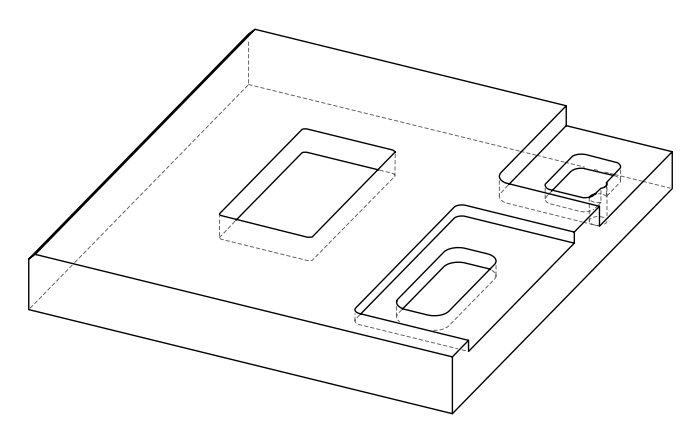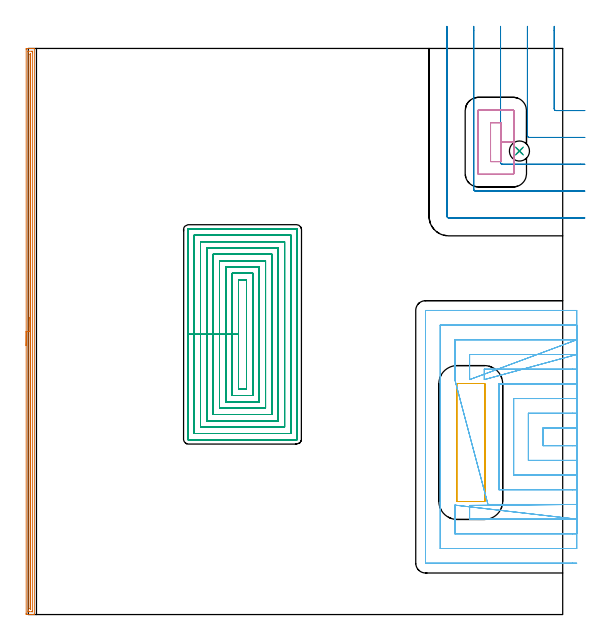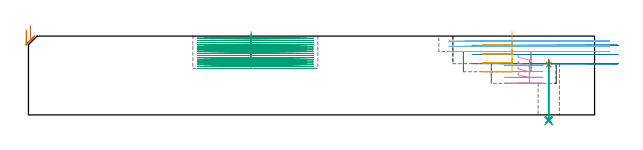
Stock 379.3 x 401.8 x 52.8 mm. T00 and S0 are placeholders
(PLAN: 9 operations, 8 tool changes, 125.8 min)
(1 AREA_MILL | FG_CHAMFER_SURFACE | UGT0205_001 | 9.79 min | 6758 mm3)
(2 MILL_CORNER_NOTCH_RECTANGULAR | CORNER_NOTCH_RECTANGULAR | UGT0201_109 | Follow Part, ap 6.35, ae 75% | 5.12 min | 232729 mm3)
(3 MILL_RECTANGULAR_POCKET | POCKET_RECTANGULAR_STRAIGHT | UGT0201_014 | Follow Part, ap 1.5, ae 75% | 86.09 min | 282597 mm3)
(4 MILL_RECTANGULAR_POCKET_1 | POCKET_RECTANGULAR_STRAIGHT_1 | UGT0201_100 | Follow Part, ap 4.5, ae 75% | 2.21 min | 35263 mm3)
(5 MILL_RECTANGULAR_POCKET_2 | POCKET_RECTANGULAR_STRAIGHT_2 | UGT0201_109 | Follow Part, ap 6.35, ae 75% | 2.23 min | 114770 mm3)
(6 MILL_SLOT | SLOT_PARTIAL_RECTANGULAR | UGT0201_131 | Follow Part, ap 3.475, ae 75% | 19.94 min | 158031 mm3)
(7 SPOT_DRILL | STEP1HOLE | NXT0321_9005460120000 | 0.03 min | 0 mm3)
(8 DRILL_THROUGH_HOLE_INTO_CENTER | STEP1HOLE | NXT0301_062 | 0.16 min | 1342 mm3)
(9 DRILL_TO_ENLARGE_THROUGH_HOLE | STEP1HOLE | NXT0301_105 | 0.17 min | 2187 mm3)
(TOOL UGT0205_001 | Chamfer Mill 20 x 3 x 45 deg. | D20 FL50 Z2)
(TOOL UGT0201_109 | End Mill 25.4 mm | D25.4 FL25 Z2)
(TOOL UGT0201_014 | End mill 6 mm | D6 FL24 Z4)
(TOOL UGT0201_100 | End Mill 18 mm | D18 FL22 Z2)
(TOOL UGT0201_131 | Carbide End Mill 13.9 | D13.9 FL30 Z4)
(TOOL NXT0321_9005460120000 | NC Spot Drill, 142deg, 12mm, Carbide, Uncoated | D12 PA142 FL30 Z2)
(TOOL NXT0301_062 | Carbide Drill 9.1mm [860.1-0910-027A1-MM 2214] | D9.1 PA140 FL47 Z2)
(TOOL NXT0301_105 | Carbide Drill 14.25mm [860.1-1425-071A1-MM 2214] | D14.25 PA140 FL83 Z2)
(OP 1 AREA_MILL)
G17 G21 G94 G90
T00 M6
G54
G17 G0 G90 X-1.5 Y190.9 S1061 M3
G43 Z62.8 H0
Z57.
G94 G1 Y190.938 Z56.128 F250.
Y191.052 Z55.264
Y191.241 Z54.412
Y191.503 Z53.58
Y191.837 Z52.774
Y192.24 Z52.
Y192.708 Z51.264
Y193.24 Z50.572
Y193.829 Z49.929
Y194.472 Z49.34
Y195.164 Z48.809
Y195.9 Z48.34
Y196.674 Z47.937
Y197.48 Z47.603
Y198.312 Z47.341
Y199.164 Z47.152
Y200.028 Z47.038
Y200.9 Z47.
Y401.172
X-1.498 Y401.468
X-1.494 Y401.79 Z47.003
X-1.21 Y401.8 Z47.287
X1.4 Z49.894
X1.918 Z50.414
X2.27 Z50.766
X2.788 Z51.284
X3.14 Z51.635
X3.845 Z52.344
X4.065 Z52.565
X4.184 Y401.798 Z52.676
X4.297 Y401.79 Z52.788
X4.3 Y401.619 Z52.8
Y0.181
X4.297 Y0.01 Z52.788
X4.184 Y0.002 Z52.676
X4.065 Y0. Z52.564
X3.845 Z52.344
X3.14 Z51.635
X1.918 Z50.414
X1.4 Z49.894
X0.789 Z49.284
X-1.104 Z47.392
X-1.21 Y0.002 Z47.287
X-1.494 Y0.01 Z47.003
X-1.498 Y0.332 Z47.
X-1.5 Y0.628
Y0.926
Y200.9
X-0.086 Z48.414
X-0.085 Y399.384 Z48.415
X-0.083 Y399.7 Z48.417
X-0.081 Y399.778 Z48.419
X-0.079 Y399.789 Z48.421
X-0.058 Y399.793 Z48.442
X-0.01 Y399.797 Z48.49
X0.125 Y399.8 Z48.625
X2.27 Y399.799 Z50.77
X2.737 Y399.798 Z51.237
X2.856 Y399.791 Z51.356
X2.879 Y399.789 Z51.379
X2.881 Y399.747 Z51.381
X2.884 Y399.647 Z51.384
X2.885 Y399.384 Z51.385
X2.886 Y398.751 Z51.386
X2.885 Y2.416 Z51.385
X2.883 Y2.1 Z51.383
X2.881 Y2.022 Z51.381
X2.879 Y2.011 Z51.379
X2.858 Y2.007 Z51.358
X2.81 Y2.003 Z51.31
X2.675 Y2. Z51.175
X0.53 Z49.03
X0.063 Y2.002 Z48.563
X-0.056 Y2.009 Z48.444
X-0.079 Y2.011 Z48.421
X-0.081 Y2.053 Z48.419
X-0.084 Y2.153 Z48.416
X-0.085 Y2.416 Z48.415
X-0.086 Y3.049 Z48.414
Y200.9
X1.328 Z49.828
X1.329 Y397.668 Z49.829
X1.332 Y397.742 Z49.832
X1.335 Y397.784 Z49.835
X1.352 Y397.79 Z49.852
X1.4 Y397.792 Z49.9
X1.46 Y397.79 Z49.96
X1.467 Y397.669 Z49.967
X1.47 Y397.596 Z49.97
X1.471 Y397.522 Z49.971
Y4.132
X1.468 Y4.058 Z49.968
X1.465 Y4.016 Z49.965
X1.448 Y4.01 Z49.948
X1.4 Y4.008 Z49.9
X1.34 Y4.01 Z49.84
X1.333 Y4.131 Z49.833
X1.33 Y4.204 Z49.83
X1.329 Y4.278 Z49.829
X1.328 Y200.9 Z49.828
Y201.772 Z49.867
Y202.636 Z49.98
Y203.488 Z50.169
Y204.32 Z50.432
Y205.126 Z50.765
Y205.9 Z51.168
Y206.636 Z51.637
Y207.328 Z52.168
Y207.971 Z52.757
Y208.56 Z53.401
Y209.092 Z54.093
Y209.56 Z54.828
Y209.963 Z55.602
Y210.297 Z56.408
Y210.559 Z57.24
Y210.748 Z58.092
Y210.862 Z58.957
Y210.9 Z59.828
G0 Z62.8
M5
M2
(OP 2 MILL_CORNER_NOTCH_RECTANGULAR)
G17 G21 G94 G90
T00 M6
G54
G17 G0 G90 X373.3 Y417.5 S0 M3
G43 Z62.8 H0
Z46.633
G94 G1 Y414.5 F250.
Y358.963 F500.
G3 X374.563 Y357.7 R1.27
G1 X392.
X395. F250.
G0 Z62.8
X354.25 Y417.5
Z46.633
G1 Y414.5
Y339.914 F500.
G3 X355.514 Y338.65 R1.27
G1 X392.
X395. F250.
G0 Z62.8
X335.2 Y417.5
Z46.633
G1 Y414.5
Y320.864 F500.
G3 X336.464 Y319.6 R1.27
G1 X392.
X395. F250.
G0 Z62.8
X316.15 Y417.5
Z46.633
G1 Y414.5
Y301.814 F500.
G3 X317.414 Y300.55 R1.27
G1 X392.
X395. F250.
G0 Z62.8
X297.1 Y417.5
Z46.633
G1 Y414.5
Y282.8 F500.
G3 X298.4 Y281.5 R1.3
G1 X392.
X395. F250.
G0 Z62.8
X373.3 Y417.5
Z40.467
G1 Y414.5
Y358.963 F500.
G3 X374.563 Y357.7 R1.27
G1 X392.
X395. F250.
G0 Z62.8
X354.25 Y417.5
Z40.467
G1 Y414.5
Y339.914 F500.
G3 X355.514 Y338.65 R1.27
G1 X392.
X395. F250.
G0 Z62.8
X335.2 Y417.5
Z40.467
G1 Y414.5
Y320.864 F500.
G3 X336.464 Y319.6 R1.27
G1 X392.
X395. F250.
G0 Z62.8
X316.15 Y417.5
Z40.467
G1 Y414.5
Y301.814 F500.
G3 X317.414 Y300.55 R1.27
G1 X392.
X395. F250.
G0 Z62.8
X297.1 Y417.5
Z40.467
G1 Y414.5
Y282.8 F500.
G3 X298.4 Y281.5 R1.3
G1 X392.
X395. F250.
G0 Z62.8
X373.3 Y417.5
Z34.3
G1 Y414.5
Y358.963 F500.
G3 X374.563 Y357.7 R1.27
G1 X392.
X395. F250.
G0 Z62.8
X354.25 Y417.5
Z34.3
G1 Y414.5
Y339.914 F500.
G3 X355.514 Y338.65 R1.27
G1 X392.
X395. F250.
G0 Z62.8
X335.2 Y417.5
Z34.3
G1 Y414.5
Y320.864 F500.
G3 X336.464 Y319.6 R1.27
G1 X392.
X395. F250.
G0 Z62.8
X316.15 Y417.5
Z34.3
G1 Y414.5
Y301.814 F500.
G3 X317.414 Y300.55 R1.27
G1 X392.
X395. F250.
G0 Z62.8
X297.1 Y417.5
Z34.3
G1 Y414.5
Y282.8 F500.
G3 X298.4 Y281.5 R1.3
G1 X392.
X395. F250.
G0 Z62.8
M5
M2
(OP 3 MILL_RECTANGULAR_POCKET)
G17 G21 G94 G90
T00 M6
G54
G17 G0 G90 X149.2 Y215.445 S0 M3
G43 Z62.8 H0
Z55.8
G94 G1 Y198.85 Z51.353 F250.
Y160. F500.
X154.9
Y237.7
X149.2
Y198.85
X144.7
Y155.5
X159.4
Y242.2
X144.7
Y198.85
X140.2
Y151.
X163.9
Y246.7
X140.2
Y198.85
X135.7
Y146.5
X168.4
Y251.2
X135.7
Y198.85
X131.2
Y142.
X172.9
Y255.7
X131.2
Y198.85
X126.7
Y137.5
X177.4
Y260.2
X126.7
Y198.85
X122.2
Y133.
X181.9
Y264.7
X122.2
Y198.85
X117.7
Y128.5
X186.4
Y269.2
X117.7
Y198.85
X113.2
Y124.5
G3 X113.7 Y124. R0.5
G1 X190.4
G3 X190.9 Y124.5 R0.5
G1 Y273.2
G3 X190.4 Y273.7 R0.5
G1 X113.7
G3 X113.2 Y273.2 R0.5
G1 Y198.85
Y197.85
G0 X149.2 Y215.445 Z54.353
G1 Y198.85 Z49.907 F250.
Y160. F500.
X154.9
Y237.7
X149.2
Y198.85
X144.7
Y155.5
X159.4
Y242.2
X144.7
Y198.85
X140.2
Y151.
X163.9
Y246.7
X140.2
Y198.85
X135.7
Y146.5
X168.4
Y251.2
X135.7
Y198.85
X131.2
Y142.
X172.9
Y255.7
X131.2
Y198.85
X126.7
Y137.5
X177.4
Y260.2
X126.7
Y198.85
X122.2
Y133.
X181.9
Y264.7
X122.2
Y198.85
X117.7
Y128.5
X186.4
Y269.2
X117.7
Y198.85
X113.2
Y124.5
G3 X113.7 Y124. R0.5
G1 X190.4
G3 X190.9 Y124.5 R0.5
G1 Y273.2
G3 X190.4 Y273.7 R0.5
G1 X113.7
G3 X113.2 Y273.2 R0.5
G1 Y198.85
Y197.85
G0 X149.2 Y215.445 Z52.907
G1 Y198.85 Z48.46 F250.
Y160. F500.
X154.9
Y237.7
X149.2
Y198.85
X144.7
Y155.5
X159.4
Y242.2
X144.7
Y198.85
X140.2
Y151.
X163.9
Y246.7
X140.2
Y198.85
X135.7
Y146.5
X168.4
Y251.2
X135.7
Y198.85
X131.2
Y142.
X172.9
Y255.7
X131.2
Y198.85
X126.7
Y137.5
X177.4
Y260.2
X126.7
Y198.85
X122.2
Y133.
X181.9
Y264.7
X122.2
Y198.85
X117.7
Y128.5
X186.4
Y269.2
X117.7
Y198.85
X113.2
Y124.5
G3 X113.7 Y124. R0.5
G1 X190.4
G3 X190.9 Y124.5 R0.5
G1 Y273.2
G3 X190.4 Y273.7 R0.5
G1 X113.7
G3 X113.2 Y273.2 R0.5
G1 Y198.85
Y197.85
G0 X149.2 Y215.445 Z51.46
G1 Y198.85 Z47.013 F250.
Y160. F500.
X154.9
Y237.7
X149.2
Y198.85
X144.7
Y155.5
X159.4
Y242.2
X144.7
Y198.85
X140.2
Y151.
X163.9
Y246.7
X140.2
Y198.85
X135.7
Y146.5
X168.4
Y251.2
X135.7
Y198.85
X131.2
Y142.
X172.9
Y255.7
X131.2
Y198.85
X126.7
Y137.5
X177.4
Y260.2
X126.7
Y198.85
X122.2
Y133.
X181.9
Y264.7
X122.2
Y198.85
X117.7
Y128.5
X186.4
Y269.2
X117.7
Y198.85
X113.2
Y124.5
G3 X113.7 Y124. R0.5
G1 X190.4
G3 X190.9 Y124.5 R0.5
G1 Y273.2
G3 X190.4 Y273.7 R0.5
G1 X113.7
G3 X113.2 Y273.2 R0.5
G1 Y198.85
Y197.85
G0 X149.2 Y215.445 Z50.013
G1 Y198.85 Z45.567 F250.
Y160. F500.
X154.9
Y237.7
X149.2
Y198.85
X144.7
Y155.5
X159.4
Y242.2
X144.7
Y198.85
X140.2
Y151.
X163.9
Y246.7
X140.2
Y198.85
X135.7
Y146.5
X168.4
Y251.2
X135.7
Y198.85
X131.2
Y142.
X172.9
Y255.7
X131.2
Y198.85
X126.7
Y137.5
X177.4
Y260.2
X126.7
Y198.85
X122.2
Y133.
X181.9
Y264.7
X122.2
Y198.85
X117.7
Y128.5
X186.4
Y269.2
X117.7
Y198.85
X113.2
Y124.5
G3 X113.7 Y124. R0.5
G1 X190.4
G3 X190.9 Y124.5 R0.5
G1 Y273.2
G3 X190.4 Y273.7 R0.5
G1 X113.7
G3 X113.2 Y273.2 R0.5
G1 Y198.85
Y197.85
G0 X149.2 Y215.445 Z48.567
G1 Y198.85 Z44.12 F250.
Y160. F500.
X154.9
Y237.7
X149.2
Y198.85
X144.7
Y155.5
X159.4
Y242.2
X144.7
Y198.85
X140.2
Y151.
X163.9
Y246.7
X140.2
Y198.85
X135.7
Y146.5
X168.4
Y251.2
X135.7
Y198.85
X131.2
Y142.
X172.9
Y255.7
X131.2
Y198.85
X126.7
Y137.5
X177.4
Y260.2
X126.7
Y198.85
X122.2
Y133.
X181.9
Y264.7
X122.2
Y198.85
X117.7
Y128.5
X186.4
Y269.2
X117.7
Y198.85
X113.2
Y124.5
G3 X113.7 Y124. R0.5
G1 X190.4
G3 X190.9 Y124.5 R0.5
G1 Y273.2
G3 X190.4 Y273.7 R0.5
G1 X113.7
G3 X113.2 Y273.2 R0.5
G1 Y198.85
Y197.85
G0 X149.2 Y215.445 Z47.12
G1 Y198.85 Z42.673 F250.
Y160. F500.
X154.9
Y237.7
X149.2
Y198.85
X144.7
Y155.5
X159.4
Y242.2
X144.7
Y198.85
X140.2
Y151.
X163.9
Y246.7
X140.2
Y198.85
X135.7
Y146.5
X168.4
Y251.2
X135.7
Y198.85
X131.2
Y142.
X172.9
Y255.7
X131.2
Y198.85
X126.7
Y137.5
X177.4
Y260.2
X126.7
Y198.85
X122.2
Y133.
X181.9
Y264.7
X122.2
Y198.85
X117.7
Y128.5
X186.4
Y269.2
X117.7
Y198.85
X113.2
Y124.5
G3 X113.7 Y124. R0.5
G1 X190.4
G3 X190.9 Y124.5 R0.5
G1 Y273.2
G3 X190.4 Y273.7 R0.5
G1 X113.7
G3 X113.2 Y273.2 R0.5
G1 Y198.85
Y197.85
G0 X149.2 Y215.445 Z45.673
G1 Y198.85 Z41.227 F250.
Y160. F500.
X154.9
Y237.7
X149.2
Y198.85
X144.7
Y155.5
X159.4
Y242.2
X144.7
Y198.85
X140.2
Y151.
X163.9
Y246.7
X140.2
Y198.85
X135.7
Y146.5
X168.4
Y251.2
X135.7
Y198.85
X131.2
Y142.
X172.9
Y255.7
X131.2
Y198.85
X126.7
Y137.5
X177.4
Y260.2
X126.7
Y198.85
X122.2
Y133.
X181.9
Y264.7
X122.2
Y198.85
X117.7
Y128.5
X186.4
Y269.2
X117.7
Y198.85
X113.2
Y124.5
G3 X113.7 Y124. R0.5
G1 X190.4
G3 X190.9 Y124.5 R0.5
G1 Y273.2
G3 X190.4 Y273.7 R0.5
G1 X113.7
G3 X113.2 Y273.2 R0.5
G1 Y198.85
Y197.85
G0 X149.2 Y215.445 Z44.227
G1 Y198.85 Z39.78 F250.
Y160. F500.
X154.9
Y237.7
X149.2
Y198.85
X144.7
Y155.5
X159.4
Y242.2
X144.7
Y198.85
X140.2
Y151.
X163.9
Y246.7
X140.2
Y198.85
X135.7
Y146.5
X168.4
Y251.2
X135.7
Y198.85
X131.2
Y142.
X172.9
Y255.7
X131.2
Y198.85
X126.7
Y137.5
X177.4
Y260.2
X126.7
Y198.85
X122.2
Y133.
X181.9
Y264.7
X122.2
Y198.85
X117.7
Y128.5
X186.4
Y269.2
X117.7
Y198.85
X113.2
Y124.5
G3 X113.7 Y124. R0.5
G1 X190.4
G3 X190.9 Y124.5 R0.5
G1 Y273.2
G3 X190.4 Y273.7 R0.5
G1 X113.7
G3 X113.2 Y273.2 R0.5
G1 Y198.85
Y197.85
G0 X149.2 Y215.445 Z42.78
G1 Y198.85 Z38.333 F250.
Y160. F500.
X154.9
Y237.7
X149.2
Y198.85
X144.7
Y155.5
X159.4
Y242.2
X144.7
Y198.85
X140.2
Y151.
X163.9
Y246.7
X140.2
Y198.85
X135.7
Y146.5
X168.4
Y251.2
X135.7
Y198.85
X131.2
Y142.
X172.9
Y255.7
X131.2
Y198.85
X126.7
Y137.5
X177.4
Y260.2
X126.7
Y198.85
X122.2
Y133.
X181.9
Y264.7
X122.2
Y198.85
X117.7
Y128.5
X186.4
Y269.2
X117.7
Y198.85
X113.2
Y124.5
G3 X113.7 Y124. R0.5
G1 X190.4
G3 X190.9 Y124.5 R0.5
G1 Y273.2
G3 X190.4 Y273.7 R0.5
G1 X113.7
G3 X113.2 Y273.2 R0.5
G1 Y198.85
Y197.85
G0 X149.2 Y215.445 Z41.333
G1 Y198.85 Z36.887 F250.
Y160. F500.
X154.9
Y237.7
X149.2
Y198.85
X144.7
Y155.5
X159.4
Y242.2
X144.7
Y198.85
X140.2
Y151.
X163.9
Y246.7
X140.2
Y198.85
X135.7
Y146.5
X168.4
Y251.2
X135.7
Y198.85
X131.2
Y142.
X172.9
Y255.7
X131.2
Y198.85
X126.7
Y137.5
X177.4
Y260.2
X126.7
Y198.85
X122.2
Y133.
X181.9
Y264.7
X122.2
Y198.85
X117.7
Y128.5
X186.4
Y269.2
X117.7
Y198.85
X113.2
Y124.5
G3 X113.7 Y124. R0.5
G1 X190.4
G3 X190.9 Y124.5 R0.5
G1 Y273.2
G3 X190.4 Y273.7 R0.5
G1 X113.7
G3 X113.2 Y273.2 R0.5
G1 Y198.85
Y197.85
G0 X149.2 Y215.445 Z39.887
G1 Y198.85 Z35.44 F250.
Y160. F500.
X154.9
Y237.7
X149.2
Y198.85
X144.7
Y155.5
X159.4
Y242.2
X144.7
Y198.85
X140.2
Y151.
X163.9
Y246.7
X140.2
Y198.85
X135.7
Y146.5
X168.4
Y251.2
X135.7
Y198.85
X131.2
Y142.
X172.9
Y255.7
X131.2
Y198.85
X126.7
Y137.5
X177.4
Y260.2
X126.7
Y198.85
X122.2
Y133.
X181.9
Y264.7
X122.2
Y198.85
X117.7
Y128.5
X186.4
Y269.2
X117.7
Y198.85
X113.2
Y124.5
G3 X113.7 Y124. R0.5
G1 X190.4
G3 X190.9 Y124.5 R0.5
G1 Y273.2
G3 X190.4 Y273.7 R0.5
G1 X113.7
G3 X113.2 Y273.2 R0.5
G1 Y198.85
Y197.85
G0 X149.2 Y215.445 Z38.44
G1 Y198.85 Z33.993 F250.
Y160. F500.
X154.9
Y237.7
X149.2
Y198.85
X144.7
Y155.5
X159.4
Y242.2
X144.7
Y198.85
X140.2
Y151.
X163.9
Y246.7
X140.2
Y198.85
X135.7
Y146.5
X168.4
Y251.2
X135.7
Y198.85
X131.2
Y142.
X172.9
Y255.7
X131.2
Y198.85
X126.7
Y137.5
X177.4
Y260.2
X126.7
Y198.85
X122.2
Y133.
X181.9
Y264.7
X122.2
Y198.85
X117.7
Y128.5
X186.4
Y269.2
X117.7
Y198.85
X113.2
Y124.5
G3 X113.7 Y124. R0.5
G1 X190.4
G3 X190.9 Y124.5 R0.5
G1 Y273.2
G3 X190.4 Y273.7 R0.5
G1 X113.7
G3 X113.2 Y273.2 R0.5
G1 Y198.85
Y197.85
G0 X149.2 Y215.445 Z36.993
G1 Y198.85 Z32.547 F250.
Y160. F500.
X154.9
Y237.7
X149.2
Y198.85
X144.7
Y155.5
X159.4
Y242.2
X144.7
Y198.85
X140.2
Y151.
X163.9
Y246.7
X140.2
Y198.85
X135.7
Y146.5
X168.4
Y251.2
X135.7
Y198.85
X131.2
Y142.
X172.9
Y255.7
X131.2
Y198.85
X126.7
Y137.5
X177.4
Y260.2
X126.7
Y198.85
X122.2
Y133.
X181.9
Y264.7
X122.2
Y198.85
X117.7
Y128.5
X186.4
Y269.2
X117.7
Y198.85
X113.2
Y124.5
G3 X113.7 Y124. R0.5
G1 X190.4
G3 X190.9 Y124.5 R0.5
G1 Y273.2
G3 X190.4 Y273.7 R0.5
G1 X113.7
G3 X113.2 Y273.2 R0.5
G1 Y198.85
Y197.85
G0 X149.2 Y215.445 Z35.547
G1 Y198.85 Z31.1 F250.
Y160. F500.
X154.9
Y237.7
X149.2
Y198.85
X144.7
Y155.5
X159.4
Y242.2
X144.7
Y198.85
X140.2
Y151.
X163.9
Y246.7
X140.2
Y198.85
X135.7
Y146.5
X168.4
Y251.2
X135.7
Y198.85
X131.2
Y142.
X172.9
Y255.7
X131.2
Y198.85
X126.7
Y137.5
X177.4
Y260.2
X126.7
Y198.85
X122.2
Y133.
X181.9
Y264.7
X122.2
Y198.85
X117.7
Y128.5
X186.4
Y269.2
X117.7
Y198.85
X113.2
Y124.5
G3 X113.7 Y124. R0.5
G1 X190.4
G3 X190.9 Y124.5 R0.5
G1 Y273.2
G3 X190.4 Y273.7 R0.5
G1 X113.7
G3 X113.2 Y273.2 R0.5
G1 Y198.85
Y197.85
G0 Z62.8
M5
M2
(OP 4 MILL_RECTANGULAR_POCKET_1)
G17 G21 G94 G90
T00 M6
G54
G17 G0 G90 X328.1 Y326.138 S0 M3
G43 Z62.8 H0
Z40.
G94 G1 Y321.5 Z38.757 F250.
X335.6 Z36.748
Y323.891 Z36.107
Y335.3 Z33.05
Y349.1 F500.
X328.1
Y321.5
X335.6
Y323.891
Y335.3
X344.6
Y357.6
G3 X344.1 Y358.1 R0.5
G1 X319.6
G3 X319.1 Y357.6 R0.5
G1 Y313.
G3 X319.6 Y312.5 R0.5
G1 X344.1
G3 X344.6 Y313. R0.5
G1 Y335.3
Y336.3
G0 X328.1 Y326.138 Z36.05
G1 Y321.5 Z34.807 F250.
X335.6 Z32.798
Y323.891 Z32.157
Y335.3 Z29.1
Y349.1 F500.
X328.1
Y321.5
X335.6
Y323.891
Y335.3
X344.6
Y357.6
G3 X344.1 Y358.1 R0.5
G1 X319.6
G3 X319.1 Y357.6 R0.5
G1 Y313.
G3 X319.6 Y312.5 R0.5
G1 X344.1
G3 X344.6 Y313. R0.5
G1 Y335.3
Y336.3
G0 X328.1 Y326.138 Z32.1
G1 Y321.5 Z30.857 F250.
X335.6 Z28.848
Y323.891 Z28.207
Y335.3 Z25.15
Y349.1 F500.
X328.1
Y321.5
X335.6
Y323.891
Y335.3
X344.6
Y357.6
G3 X344.1 Y358.1 R0.5
G1 X319.6
G3 X319.1 Y357.6 R0.5
G1 Y313.
G3 X319.6 Y312.5 R0.5
G1 X344.1
G3 X344.6 Y313. R0.5
G1 Y335.3
Y336.3
G0 X328.1 Y326.138 Z28.15
G1 Y321.5 Z26.907 F250.
X335.6 Z24.898
Y323.891 Z24.257
Y335.3 Z21.2
Y349.1 F500.
X328.1
Y321.5
X335.6
Y323.891
Y335.3
X344.6
Y357.6
G3 X344.1 Y358.1 R0.5
G1 X319.6
G3 X319.1 Y357.6 R0.5
G1 Y313.
G3 X319.6 Y312.5 R0.5
G1 X344.1
G3 X344.6 Y313. R0.5
G1 Y335.3
Y336.3
G0 Z62.8
M5
M2
(OP 5 MILL_RECTANGULAR_POCKET_2)
G17 G21 G94 G90
T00 M6
G54
G17 G0 G90 X324. Y88.605 S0 M3
G43 Z62.8 H0
Z55.8
G94 G1 Y122.1 Z46.825 F250.
Y163.7 F500.
G3 X323.7 Y164. R0.3
G1 X304.4
G3 X304.1 Y163.7 R0.3
G1 Y80.5
G3 X304.4 Y80.2 R0.3
G1 X323.7
G3 X324. Y80.5 R0.3
G1 Y122.1
Y123.1
G0 Y88.605 Z49.825
G1 Y122.1 Z40.85 F250.
Y163.7 F500.
G3 X323.7 Y164. R0.3
G1 X304.4
G3 X304.1 Y163.7 R0.3
G1 Y80.5
G3 X304.4 Y80.2 R0.3
G1 X323.7
G3 X324. Y80.5 R0.3
G1 Y122.1
Y123.1
G0 Y88.605 Z43.85
G1 Y122.1 Z34.875 F250.
Y163.7 F500.
G3 X323.7 Y164. R0.3
G1 X304.4
G3 X304.1 Y163.7 R0.3
G1 Y80.5
G3 X304.4 Y80.2 R0.3
G1 X323.7
G3 X324. Y80.5 R0.3
G1 Y122.1
Y123.1
G0 Y88.605 Z37.875
G1 Y122.1 Z28.9 F250.
Y163.7 F500.
G3 X323.7 Y164. R0.3
G1 X304.4
G3 X304.1 Y163.7 R0.3
G1 Y80.5
G3 X304.4 Y80.2 R0.3
G1 X323.7
G3 X324. Y80.5 R0.3
G1 Y122.1
Y123.1
G0 Z62.8
M5
M2
(OP 6 MILL_SLOT)
G17 G21 G94 G90
T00 M6
G54
G17 G0 G90 X389.25 Y132.45 S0 M3
G43 Z62.8 H0
Z49.367
G94 G1 X386.25 F250.
X365.35 F500.
Y119.85
X386.25
X389.25 F250.
Y142.875
X386.25
X354.925 F500.
Y109.425
X386.25
X389.25 F250.
Y153.3
X386.25
X344.5 F500.
Y99.
X386.25
X389.25 F250.
Y163.725
X386.25
X334.075 F500.
Y88.575
X386.25
X389.25 F250.
Y174.15
X386.25
X323.65 F500.
Y169.76
Y166.76 F250.
X389.25 Y184.575 F500.
X386.25 F250.
X313.225 F500.
Y169.75
Y166.75 F250.
X389.25 Y195. F500.
X386.25 F250.
X302.8 F500.
Y169.535
Y166.535 F250.
X326.266 Y78.15 F500.
X329.266 F250.
X386.25 F500.
X389.25 F250.
X313.225 Y77.45 F500.
Y74.45 F250.
Y67.725 F500.
X386.25
X389.25 F250.
X302.8 Y77.667 F500.
Y74.667 F250.
Y57.3 F500.
X386.25
X389.25 F250.
Y205.425
X386.25
X292.375 F500.
Y46.875
X386.25
X389.25 F250.
Y215.85
X386.25
X282. F500.
X281.97 Y215.852
X281.948 Y215.83
X281.95 Y215.8
Y36.5
X281.948 Y36.47
X281.97 Y36.448
X282. Y36.45
X386.25
X389.25 F250.
G0 Y132.45 Z45.933
G1 X386.25
X365.35 F500.
Y119.85
X386.25
X389.25 F250.
Y142.875
X386.25
X354.925 F500.
Y109.425
X386.25
X389.25 F250.
Y153.3
X386.25
X344.5 F500.
Y99.
X386.25
X389.25 F250.
Y163.725
X386.25
X334.075 F500.
Y88.575
X386.25
X389.25 F250.
Y174.15
X386.25
X323.65 F500.
Y169.76
Y166.76 F250.
X389.25 Y184.575 F500.
X386.25 F250.
X313.225 F500.
Y169.75
Y166.75 F250.
X389.25 Y195. F500.
X386.25 F250.
X302.8 F500.
Y169.535
Y166.535 F250.
X326.266 Y78.15 F500.
X329.266 F250.
X386.25 F500.
X389.25 F250.
X313.225 Y77.45 F500.
Y74.45 F250.
Y67.725 F500.
X386.25
X389.25 F250.
X302.8 Y77.667 F500.
Y74.667 F250.
Y57.3 F500.
X386.25
X389.25 F250.
Y205.425
X386.25
X292.375 F500.
Y46.875
X386.25
X389.25 F250.
Y215.85
X386.25
X282. F500.
X281.97 Y215.852
X281.948 Y215.83
X281.95 Y215.8
Y36.5
X281.948 Y36.47
X281.97 Y36.448
X282. Y36.45
X386.25
X389.25 F250.
G0 Y132.45 Z42.5
G1 X386.25
X365.35 F500.
Y119.85
X386.25
X389.25 F250.
Y142.875
X386.25
X354.925 F500.
Y109.425
X386.25
X389.25 F250.
Y153.3
X386.25
X344.5 F500.
Y99.
X386.25
X389.25 F250.
Y163.725
X386.25
X334.075 F500.
Y88.575
X386.25
X389.25 F250.
Y174.15
X386.25
X323.65 F500.
Y169.76
Y166.76 F250.
X389.25 Y184.575 F500.
X386.25 F250.
X313.225 F500.
Y169.75
Y166.75 F250.
X389.25 Y195. F500.
X386.25 F250.
X302.8 F500.
Y169.535
Y166.535 F250.
X326.266 Y78.15 F500.
X329.266 F250.
X386.25 F500.
X389.25 F250.
X313.225 Y77.45 F500.
Y74.45 F250.
Y67.725 F500.
X386.25
X389.25 F250.
X302.8 Y77.667 F500.
Y74.667 F250.
Y57.3 F500.
X386.25
X389.25 F250.
Y205.425
X386.25
X292.375 F500.
Y46.875
X386.25
X389.25 F250.
Y215.85
X386.25
X282. F500.
X281.97 Y215.852
X281.948 Y215.83
X281.95 Y215.8
Y36.5
X281.948 Y36.47
X281.97 Y36.448
X282. Y36.45
X386.25
X389.25 F250.
G0 Z62.8
M5
M2
(OP 7 SPOT_DRILL)
G17 G21 G94 G90
T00 M6
G54
G17 G0 G90 X348.6 Y329. S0 M3
G43 Z62.8 H0
G94 G81 G98 Z33.685 F250. R37.3
G80
M5
M2
(OP 8 DRILL_THROUGH_HOLE_INTO_CENTER)
G17 G21 G94 G90
T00 M6
G54
G17 G0 G90 X348.6 Y329. S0 M3
G43 Z62.8 H1
G94 G73 G98 Z-3.156 F250. Q7.491 R36.3
G80
M5
M2
(OP 9 DRILL_TO_ENLARGE_THROUGH_HOLE)
G17 G21 G94 G90
T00 M6
G54
G17 G0 G90 X348.6 Y329. S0 M3
G43 Z62.8 H1
G94 G81 G98 Z-4.093 F250. R36.3
G80
M5
M2
